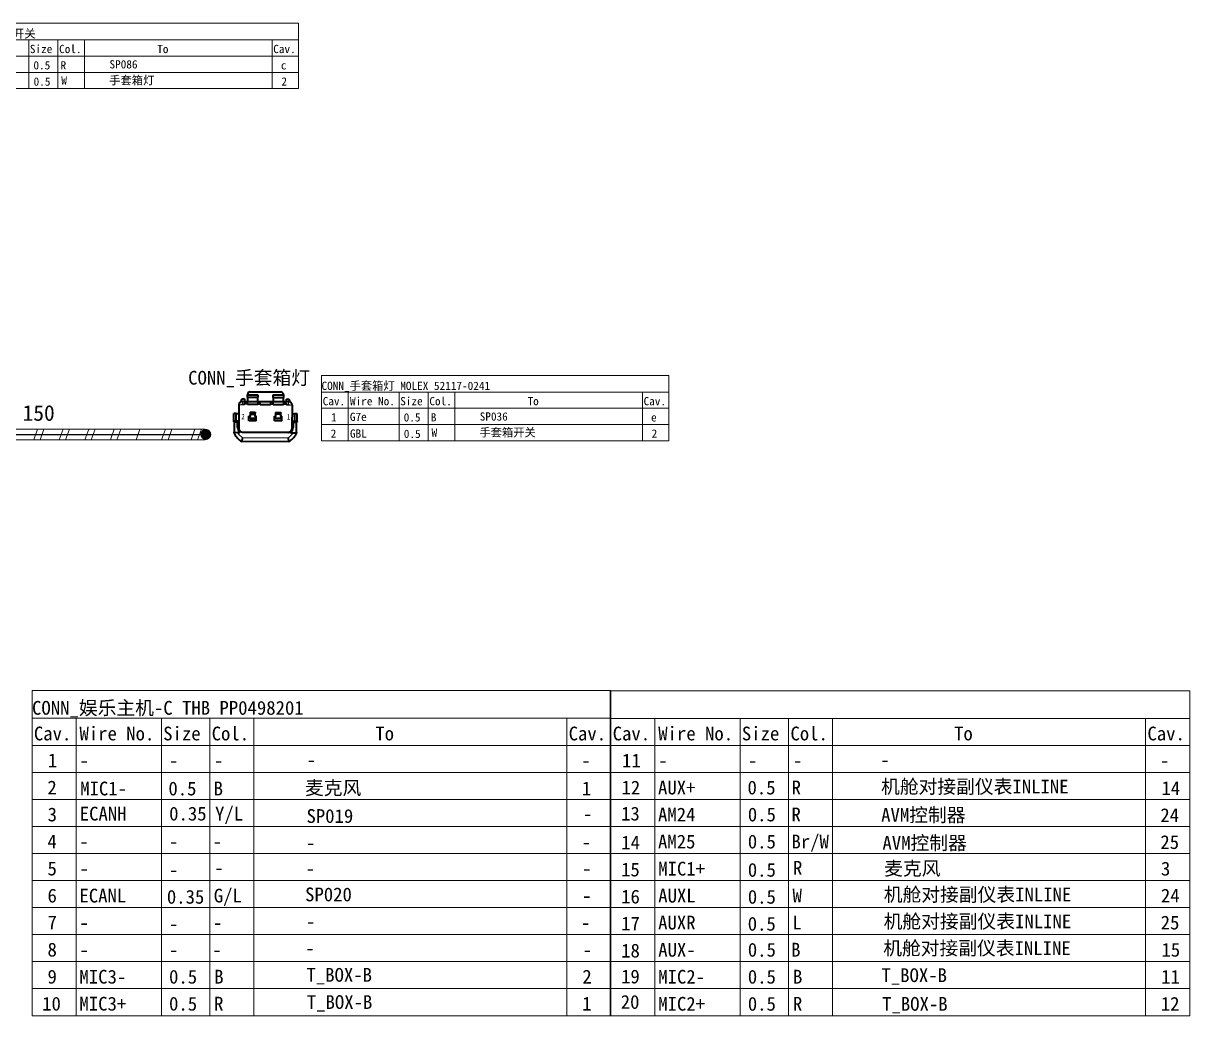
# Model space of a CAD drawing. Header units: millimetres. Extents: x 17 to 3784, y 12 to 1382.
# Drawn here: x 1261.2 to 1368.5, y 832.2 to 923.5 of the extents above; entities that cross this region are included whole.
import ezdxf

# ---------------------------------------------------------------- set-up
doc = ezdxf.new("R2010")
doc.units = ezdxf.units.MM
doc.styles.add('FangSong_GB2312_Style', font='simfang.ttf')
doc.styles.add('样式 2', font='', dxfattribs={"width": 0.75})
doc.styles.get('样式 2').set_extended_font_data('宋体')

msp = doc.modelspace()

# ---------------------------------------------------------------- hatches: boundary and pattern name
h = msp.add_hatch(color=0)
edge = h.paths.add_edge_path(flags=0)
edge.add_arc((1278.03, 885.68), 0.507, 180, 540)

# ---------------------------------------------------------------- linework, layer by layer
at = {"color": 7, "lineweight": 35, "ltscale": 0.001978}
for p, q in [((1281.87, 889.36), (1281.87, 889.33)), ((1285.16, 889.35), (1285.16, 889.31))]:
    msp.add_line(p, q, dxfattribs=at)
at = {"color": 7, "lineweight": 35, "ltscale": 0.012031}
for p, q in [((1281.87, 889.1), (1281.87, 889.33)), ((1282.81, 889.32), (1282.81, 889.1)), ((1284.22, 889.09), (1284.22, 889.32))]:
    msp.add_line(p, q, dxfattribs=at)
at = {"color": 7, "lineweight": 35, "ltscale": 0.05}
for p, q in [((1281.87, 889.33), (1282.81, 889.32)), ((1281.87, 889.1), (1282.81, 889.1)), ((1284.22, 889.09), (1285.16, 889.09))]:
    msp.add_line(p, q, dxfattribs=at)
at = {"color": 7, "lineweight": 35, "ltscale": 0.150002}
msp.add_line((1282.1, 889.6), (1284.93, 889.59), dxfattribs=at)
at = {"color": 7, "lineweight": 35, "ltscale": 0.049999}
msp.add_line((1284.22, 889.32), (1285.16, 889.31), dxfattribs=at)
at = {"color": 7, "lineweight": 35, "ltscale": 0.012025}
msp.add_line((1285.16, 889.31), (1285.16, 889.09), dxfattribs=at)
at = {"color": 7, "lineweight": 35, "ltscale": 0.114834}
msp.add_line((1281.06, 888.39), (1281.06, 886.22), dxfattribs=at)
at = {"color": 7, "lineweight": 13, "ltscale": 0.114828}
for p, q in [((1281.09, 886.23), (1281.1, 888.39)), ((1285.93, 888.37), (1285.92, 886.21))]:
    msp.add_line(p, q, dxfattribs=at)
at = {"color": 7, "lineweight": 13, "ltscale": 0.013156}
msp.add_line((1281.1, 888.39), (1281.35, 888.4), dxfattribs=at)
at = {"color": 7, "lineweight": 35, "ltscale": 0.001576}
msp.add_line((1281.25, 888.68), (1281.25, 888.71), dxfattribs=at)
at = {"color": 7, "lineweight": 13, "ltscale": 0.001659}
for p, q in [((1281.39, 888.71), (1281.39, 888.68)), ((1285.63, 888.67), (1285.63, 888.7))]:
    msp.add_line(p, q, dxfattribs=at)
at = {"color": 7, "lineweight": 35, "ltscale": 0.224999}
for p, q in [((1281.39, 888.71), (1285.63, 888.7)), ((1281.38, 885.88), (1285.62, 885.86))]:
    msp.add_line(p, q, dxfattribs=at)
at = {"color": 7, "lineweight": 13, "ltscale": 0.224999}
for p, q in [((1281.39, 888.68), (1285.63, 888.67)), ((1285.62, 885.92), (1281.38, 885.93))]:
    msp.add_line(p, q, dxfattribs=at)
at = {"color": 7, "lineweight": 13, "ltscale": 0.012331}
for p, q in [((1281.39, 888.45), (1281.39, 888.68)), ((1285.63, 888.67), (1285.63, 888.43))]:
    msp.add_line(p, q, dxfattribs=at)
at = {"color": 7, "lineweight": 35, "ltscale": 0.010022}
msp.add_line((1281.39, 888.45), (1281.58, 888.45), dxfattribs=at)
at = {"color": 7, "lineweight": 35, "ltscale": 0.005}
for p, q in [((1281.49, 888.94), (1281.58, 888.94)), ((1282.66, 887.36), (1282.57, 887.36)), ((1282.57, 887.35), (1282.66, 887.35)), ((1285.02, 887.35), (1284.92, 887.35)), ((1285.02, 887.34), (1284.92, 887.34))]:
    msp.add_line(p, q, dxfattribs=at)
at = {"color": 7, "lineweight": 35, "ltscale": 0.012083}
msp.add_line((1281.58, 888.94), (1281.58, 888.71), dxfattribs=at)
at = {"color": 7, "lineweight": 13, "ltscale": 0.007088}
msp.add_line((1281.72, 888.58), (1281.72, 888.45), dxfattribs=at)
at = {"color": 7, "lineweight": 35, "ltscale": 0.007499}
msp.add_line((1281.87, 888.58), (1281.72, 888.58), dxfattribs=at)
at = {"color": 7, "lineweight": 13, "ltscale": 0.0075}
for p, q in [((1281.72, 888.45), (1281.86, 888.44)), ((1285.16, 888.43), (1285.3, 888.43))]:
    msp.add_line(p, q, dxfattribs=at)
at = {"color": 7, "lineweight": 35, "ltscale": 0.007088}
for p, q in [((1281.86, 888.44), (1281.87, 888.58)), ((1282.81, 888.57), (1282.81, 888.44)), ((1284.22, 888.44), (1284.22, 888.57)), ((1285.16, 888.57), (1285.16, 888.43))]:
    msp.add_line(p, q, dxfattribs=at)
at = {"color": 7, "lineweight": 35, "ltscale": 0.050001}
for p, q in [((1281.86, 888.45), (1282.81, 888.45)), ((1283.04, 888.44), (1283.98, 888.44)), ((1284.22, 888.44), (1285.16, 888.44))]:
    msp.add_line(p, q, dxfattribs=at)
at = {"color": 7, "lineweight": 35, "ltscale": 0.020548}
for p, q in [((1281.87, 889.1), (1281.87, 888.71)), ((1282.81, 888.71), (1282.81, 889.1)), ((1284.22, 889.09), (1284.22, 888.7)), ((1285.16, 888.7), (1285.16, 889.09))]:
    msp.add_line(p, q, dxfattribs=at)
at = {"color": 7, "lineweight": 35, "ltscale": 0.012501}
msp.add_line((1283.04, 888.57), (1282.81, 888.57), dxfattribs=at)
at = {"color": 7, "lineweight": 13, "ltscale": 0.012499}
msp.add_line((1282.81, 888.44), (1283.04, 888.44), dxfattribs=at)
at = {"color": 7, "lineweight": 35, "ltscale": 0.007093}
for p, q in [((1283.04, 888.44), (1283.04, 888.57)), ((1283.98, 888.57), (1283.98, 888.44))]:
    msp.add_line(p, q, dxfattribs=at)
at = {"color": 7, "lineweight": 35, "ltscale": 0.012498}
msp.add_line((1284.22, 888.57), (1283.98, 888.57), dxfattribs=at)
at = {"color": 7, "lineweight": 13, "ltscale": 0.012501}
msp.add_line((1283.98, 888.44), (1284.22, 888.44), dxfattribs=at)
at = {"color": 7, "lineweight": 35, "ltscale": 0.007501}
msp.add_line((1285.3, 888.57), (1285.16, 888.57), dxfattribs=at)
at = {"color": 7, "lineweight": 13, "ltscale": 0.007093}
msp.add_line((1285.3, 888.43), (1285.3, 888.57), dxfattribs=at)
at = {"color": 7, "lineweight": 35, "ltscale": 0.012088}
msp.add_line((1285.44, 888.7), (1285.45, 888.93), dxfattribs=at)
at = {"color": 7, "lineweight": 35, "ltscale": 0.01003}
msp.add_line((1285.44, 888.44), (1285.63, 888.43), dxfattribs=at)
at = {"color": 7, "lineweight": 35, "ltscale": 0.004999}
msp.add_line((1285.45, 888.93), (1285.54, 888.93), dxfattribs=at)
at = {"color": 7, "lineweight": 13, "ltscale": 0.013159}
msp.add_line((1285.68, 888.38), (1285.93, 888.37), dxfattribs=at)
at = {"color": 7, "lineweight": 35, "ltscale": 0.001588}
msp.add_line((1285.77, 888.7), (1285.77, 888.67), dxfattribs=at)
at = {"color": 7, "lineweight": 35, "ltscale": 0.114828}
for p, q in [((1285.96, 888.37), (1285.95, 886.2)), ((1285.96, 888.35), (1285.95, 886.19))]:
    msp.add_line(p, q, dxfattribs=at)
at = {"color": 7, "lineweight": 35, "ltscale": 0.037441}
msp.add_line((1280.59, 887.59), (1280.59, 886.88), dxfattribs=at)
at = {"color": 7, "lineweight": 35, "ltscale": 0.037446}
for p, q in [((1280.82, 886.9), (1280.83, 887.6)), ((1286.19, 887.58), (1286.19, 886.88)), ((1286.43, 886.86), (1286.43, 887.57))]:
    msp.add_line(p, q, dxfattribs=at)
at = {"color": 7, "lineweight": 35, "ltscale": 0.012518}
msp.add_line((1280.83, 887.6), (1281.06, 887.61), dxfattribs=at)
at = {"color": 7, "lineweight": 35, "ltscale": 0.022462}
for p, q in [((1282, 886.94), (1282, 887.36)), ((1282.66, 886.94), (1282.66, 887.36)), ((1284.35, 886.93), (1284.36, 887.35)), ((1285.01, 886.93), (1285.02, 887.35))]:
    msp.add_line(p, q, dxfattribs=at)
at = {"color": 7, "lineweight": 35, "ltscale": 0.005001}
for p, q in [((1282, 887.36), (1282.1, 887.36)), ((1282, 887.35), (1282.1, 887.35)), ((1284.36, 887.35), (1284.45, 887.35)), ((1284.45, 887.34), (1284.36, 887.34))]:
    msp.add_line(p, q, dxfattribs=at)
at = {"color": 7, "lineweight": 35, "ltscale": 0.005005}
for p, q in [((1282.1, 887.35), (1282, 887.35)), ((1284.45, 887.34), (1284.36, 887.34))]:
    msp.add_line(p, q, dxfattribs=at)
at = {"color": 7, "lineweight": 35, "ltscale": 0.024999}
for p, q in [((1282.1, 887.72), (1282.57, 887.72)), ((1282.1, 887.54), (1282.57, 887.54)), ((1282.1, 887.14), (1282.57, 887.14)), ((1284.45, 887.71), (1284.92, 887.71)), ((1284.92, 887.53), (1284.45, 887.53)), ((1284.92, 887.13), (1284.45, 887.14)), ((1285.96, 886.81), (1286.43, 886.8))]:
    msp.add_line(p, q, dxfattribs=at)
at = {"color": 7, "lineweight": 35, "ltscale": 0.004995}
for p, q in [((1282.1, 887.72), (1282.1, 887.63)), ((1284.45, 887.71), (1284.45, 887.62)), ((1285.02, 887.34), (1284.92, 887.34))]:
    msp.add_line(p, q, dxfattribs=at)
at = {"color": 7, "lineweight": 35, "ltscale": 0.014353}
for p, q in [((1282.1, 887.63), (1282.1, 887.36)), ((1282.57, 887.36), (1282.57, 887.63)), ((1284.45, 887.62), (1284.45, 887.35)), ((1284.92, 887.35), (1284.92, 887.62))]:
    msp.add_line(p, q, dxfattribs=at)
at = {"color": 7, "lineweight": 35, "ltscale": 0.000682759}
for p, q in [((1282.1, 887.36), (1282.1, 887.35)), ((1282.57, 887.35), (1282.57, 887.36)), ((1284.45, 887.35), (1284.45, 887.34)), ((1284.92, 887.34), (1284.92, 887.35))]:
    msp.add_line(p, q, dxfattribs=at)
at = {"color": 7, "lineweight": 35, "ltscale": 0.000134173}
for p, q in [((1282.1, 887.35), (1282.1, 887.35)), ((1284.45, 887.34), (1284.45, 887.34)), ((1284.92, 887.34), (1284.92, 887.34))]:
    msp.add_line(p, q, dxfattribs=at)
at = {"color": 7, "lineweight": 35, "ltscale": 0.010258}
for p, q in [((1282.1, 887.15), (1282.1, 887.35)), ((1282.57, 887.35), (1282.57, 887.15)), ((1284.45, 887.14), (1284.45, 887.34)), ((1284.92, 887.34), (1284.92, 887.14))]:
    msp.add_line(p, q, dxfattribs=at)
at = {"color": 7, "lineweight": 35, "ltscale": 0.000478582}
for p, q in [((1282.1, 887.14), (1282.1, 887.15)), ((1284.45, 887.14), (1284.45, 887.14))]:
    msp.add_line(p, q, dxfattribs=at)
at = {"color": 7, "lineweight": 35, "ltscale": 0.025}
for p, q in [((1282.57, 887.15), (1282.1, 887.15)), ((1284.92, 887.14), (1284.45, 887.14)), ((1280.59, 886.83), (1281.06, 886.82))]:
    msp.add_line(p, q, dxfattribs=at)
at = {"color": 7, "lineweight": 35, "ltscale": 0.004989}
for p, q in [((1282.57, 887.72), (1282.57, 887.63)), ((1284.92, 887.71), (1284.92, 887.62))]:
    msp.add_line(p, q, dxfattribs=at)
at = {"color": 7, "lineweight": 35, "ltscale": 0.00013395}
msp.add_line((1282.57, 887.35), (1282.57, 887.35), dxfattribs=at)
at = {"color": 7, "lineweight": 35, "ltscale": 0.004996}
msp.add_line((1282.57, 887.35), (1282.66, 887.34), dxfattribs=at)
at = {"color": 7, "lineweight": 35, "ltscale": 0.00047836}
for p, q in [((1282.57, 887.14), (1282.57, 887.15)), ((1284.92, 887.13), (1284.92, 887.14))]:
    msp.add_line(p, q, dxfattribs=at)
at = {"color": 7, "lineweight": 35, "ltscale": 0.025001}
msp.add_line((1284.45, 887.62), (1284.92, 887.62), dxfattribs=at)
at = {"color": 7, "lineweight": 35, "ltscale": 0.012521}
msp.add_line((1285.96, 887.6), (1286.19, 887.58), dxfattribs=at)
msp.add_line((1277.96, 886.16), (1277.96, 885.18))
at = {"color": 7, "lineweight": 35, "ltscale": 0.003139}
for p, q in [((1280.59, 886.88), (1280.59, 886.83)), ((1286.43, 886.86), (1286.43, 886.8))]:
    msp.add_line(p, q, dxfattribs=at)
at = {"color": 7, "lineweight": 35, "ltscale": 0.049535}
for p, q in [((1280.63, 886.83), (1280.63, 885.89)), ((1286.38, 885.87), (1286.38, 886.8))]:
    msp.add_line(p, q, dxfattribs=at)
at = {"color": 7, "lineweight": 35, "ltscale": 0.012517}
msp.add_line((1281.06, 886.91), (1280.82, 886.9), dxfattribs=at)
at = {"color": 7, "lineweight": 35, "ltscale": 0.023865}
msp.add_line((1280.92, 886.82), (1280.92, 886.38), dxfattribs=at)
at = {"color": 7, "lineweight": 35, "ltscale": 0.000548587}
msp.add_line((1280.92, 886.38), (1280.92, 886.36), dxfattribs=at)
at = {"color": 7, "lineweight": 35, "ltscale": 0.007494}
msp.add_line((1281.06, 886.37), (1280.92, 886.38), dxfattribs=at)
at = {"color": 7, "lineweight": 35, "ltscale": 0.000586732}
msp.add_line((1281.06, 886.22), (1281.06, 886.21), dxfattribs=at)
at = {"color": 7, "lineweight": 35, "ltscale": 0.035}
for p, q in [((1282.66, 886.94), (1282, 886.94)), ((1285.01, 886.93), (1284.35, 886.93))]:
    msp.add_line(p, q, dxfattribs=at)
at = {"color": 7, "lineweight": 13, "ltscale": 0.023865}
msp.add_line((1285.96, 886.8), (1285.95, 886.35), dxfattribs=at)
at = {"color": 7, "lineweight": 35, "ltscale": 0.007505}
msp.add_line((1286.09, 886.36), (1285.95, 886.36), dxfattribs=at)
at = {"color": 7, "lineweight": 35, "ltscale": 0.01252}
msp.add_line((1286.19, 886.88), (1285.96, 886.89), dxfattribs=at)
at = {"color": 7, "lineweight": 35, "ltscale": 0.000140015}
msp.add_line((1285.96, 886.81), (1285.96, 886.8), dxfattribs=at)
at = {"color": 7, "lineweight": 35, "ltscale": 0.024408}
msp.add_line((1286.09, 886.35), (1286.1, 886.81), dxfattribs=at)
at = {"color": 7, "lineweight": 35, "ltscale": 0.00054275}
msp.add_line((1286.09, 886.35), (1286.09, 886.36), dxfattribs=at)
at = {"color": 7, "lineweight": 35, "ltscale": 0.005456}
for p, q in [((1280.63, 885.79), (1280.63, 885.89)), ((1286.38, 885.87), (1286.38, 885.77))]:
    msp.add_line(p, q, dxfattribs=at)
at = {"color": 7, "lineweight": 35, "ltscale": 0.00587}
for p, q in [((1280.67, 885.84), (1280.67, 885.73)), ((1286.34, 885.71), (1286.34, 885.82))]:
    msp.add_line(p, q, dxfattribs=at)
at = {"color": 7, "lineweight": 35, "ltscale": 0.012248}
msp.add_line((1280.94, 885.85), (1281.17, 885.85), dxfattribs=at)
at = {"color": 7, "lineweight": 35, "ltscale": 0.005865}
for p, q in [((1281.33, 885.02), (1281.33, 885.13)), ((1285.67, 885.11), (1285.67, 885))]:
    msp.add_line(p, q, dxfattribs=at)
at = {"color": 7, "lineweight": 35, "ltscale": 0.230357}
msp.add_line((1285.67, 885), (1281.33, 885.02), dxfattribs=at)
at = {"color": 7, "lineweight": 13, "ltscale": 0.002054}
msp.add_line((1281.38, 885.93), (1281.38, 885.89), dxfattribs=at)
at = {"color": 7, "lineweight": 13, "ltscale": 0.000714398}
for p, q in [((1281.38, 885.89), (1281.38, 885.88)), ((1285.62, 885.86), (1285.62, 885.88))]:
    msp.add_line(p, q, dxfattribs=at)
at = {"color": 7, "lineweight": 35, "ltscale": 0.225001}
msp.add_line((1281.38, 885.89), (1285.62, 885.88), dxfattribs=at)
at = {"color": 7, "lineweight": 13, "ltscale": 0.222979}
msp.add_line((1285.6, 885.36), (1281.4, 885.38), dxfattribs=at)
at = {"color": 7, "lineweight": 13, "ltscale": 0.002048}
msp.add_line((1285.62, 885.88), (1285.62, 885.92), dxfattribs=at)
at = {"color": 7, "lineweight": 35, "ltscale": 0.012246}
msp.add_line((1285.83, 885.83), (1286.06, 885.83), dxfattribs=at)
at = {"color": 0, "linetype": 'Continuous', "lineweight": 13}
for points in [[(1254.62, 923.49), (1286.56, 923.49)], [(1286.56, 923.49), (1286.56, 917.49)], [(1254.62, 921.96), (1286.56, 921.96)], [(1261.76, 921.96), (1261.76, 917.49)], [(1264.43, 921.96), (1264.43, 917.49)], [(1266.87, 921.96), (1266.87, 917.49)], [(1284.13, 921.96), (1284.13, 917.49)], [(1254.62, 920.47), (1286.56, 920.47)], [(1254.62, 918.98), (1286.56, 918.98)], [(1254.62, 917.49), (1286.56, 917.49)], [(1288.67, 891.1), (1320.62, 891.1)], [(1288.67, 891.1), (1288.67, 885.1)], [(1320.62, 891.1), (1320.62, 885.1)], [(1288.67, 889.57), (1320.62, 889.57)], [(1291.11, 889.57), (1291.11, 885.1)], [(1295.82, 889.57), (1295.82, 885.1)], [(1298.48, 889.57), (1298.48, 885.1)], [(1300.92, 889.57), (1300.92, 885.1)], [(1318.18, 889.57), (1318.18, 885.1)], [(1288.67, 888.08), (1320.62, 888.08)], [(1288.67, 886.59), (1320.62, 886.59)], [(1288.67, 885.1), (1320.62, 885.1)]]:
    msp.add_lwpolyline(points, dxfattribs=at)
at = {"color": 7, "linetype": 'Continuous', "lineweight": 0}
for points in [[(1259.14, 886.16), (1261.49, 886.16)], [(1261.49, 886.16), (1263.85, 886.16)], [(1262.55, 886.16), (1262.2, 885.18)], [(1263.14, 886.16), (1262.79, 885.18)], [(1263.85, 886.16), (1266.2, 886.16)], [(1264.9, 886.16), (1264.55, 885.18)], [(1265.49, 886.16), (1265.14, 885.18)], [(1266.2, 886.16), (1268.55, 886.16)], [(1267.26, 886.16), (1266.91, 885.18)], [(1267.85, 886.16), (1267.49, 885.18)], [(1268.55, 886.16), (1270.91, 886.16)], [(1269.61, 886.16), (1269.26, 885.18)], [(1270.2, 886.16), (1269.85, 885.18)], [(1270.91, 886.16), (1273.26, 886.16)], [(1271.97, 886.16), (1271.61, 885.18)], [(1273.26, 886.16), (1275.62, 886.16)], [(1274.32, 886.16), (1273.97, 885.18)], [(1274.91, 886.16), (1274.56, 885.18)], [(1275.62, 886.16), (1277.97, 886.16)], [(1276.68, 885.19), (1277.03, 886.17)], [(1277.27, 885.19), (1277.62, 886.17)], [(1261.49, 885.18), (1259.14, 885.18)], [(1263.85, 885.18), (1261.49, 885.18)], [(1266.2, 885.18), (1263.85, 885.18)], [(1268.55, 885.18), (1266.2, 885.18)], [(1270.91, 885.18), (1268.55, 885.18)], [(1273.26, 885.18), (1270.91, 885.18)], [(1275.62, 885.18), (1273.26, 885.18)], [(1277.97, 885.18), (1275.62, 885.18)]]:
    msp.add_lwpolyline(points, dxfattribs=at)
at = {"color": 7, "linetype": 'Continuous', "lineweight": 25}
msp.add_lwpolyline([(1251.32, 885.67), (1277.94, 885.67)], dxfattribs=at)
at = {"color": 7, "linetype": 'Continuous', "lineweight": 13}
for points in [[(1275.62, 885.67), (1252.11, 885.67)], [(1262.05, 862.12), (1315.29, 862.12)], [(1262.05, 862.12), (1262.05, 832.22)], [(1315.23, 862.09), (1315.23, 832.22)], [(1315.28, 862.11), (1368.52, 862.11)], [(1315.28, 862.1), (1315.28, 832.22)], [(1368.52, 862.11), (1368.52, 832.22)], [(1262.05, 859.57), (1315.29, 859.57)], [(1266.11, 859.57), (1266.11, 832.22)], [(1273.95, 859.57), (1273.95, 832.22)], [(1278.4, 859.57), (1278.4, 832.22)], [(1282.46, 859.57), (1282.46, 832.22)], [(1311.23, 859.57), (1311.23, 832.22)], [(1315.28, 859.56), (1368.52, 859.56)], [(1319.33, 859.56), (1319.33, 832.22)], [(1327.18, 859.56), (1327.18, 832.22)], [(1331.63, 859.56), (1331.63, 832.22)], [(1335.68, 859.56), (1335.68, 832.22)], [(1364.46, 859.56), (1364.46, 832.22)], [(1262.05, 857.08), (1315.29, 857.08)], [(1315.28, 857.08), (1368.52, 857.08)], [(1262.05, 854.59), (1315.29, 854.59)], [(1315.28, 854.59), (1368.52, 854.59)], [(1262.05, 852.11), (1315.29, 852.11)], [(1315.28, 852.1), (1368.52, 852.1)], [(1262.05, 849.62), (1315.29, 849.62)], [(1315.28, 849.62), (1368.52, 849.62)], [(1262.05, 847.14), (1315.29, 847.14)], [(1315.28, 847.13), (1368.52, 847.13)], [(1262.05, 844.65), (1315.29, 844.65)], [(1315.28, 844.65), (1368.52, 844.65)], [(1262.05, 842.17), (1315.29, 842.17)], [(1315.28, 842.16), (1368.52, 842.16)], [(1262.05, 839.68), (1315.29, 839.68)], [(1315.28, 839.68), (1368.52, 839.68)], [(1262.05, 837.2), (1315.29, 837.2)], [(1315.28, 837.19), (1368.52, 837.19)], [(1262.05, 834.71), (1315.29, 834.71)], [(1315.28, 834.71), (1368.52, 834.71)], [(1262.05, 832.22), (1315.29, 832.22)], [(1315.28, 832.22), (1368.52, 832.22)]]:
    msp.add_lwpolyline(points, dxfattribs=at)
at = {"color": 7, "lineweight": 35}
for points in [[(1280.94, 885.85), (1280.68, 885.84), (1280.67, 885.84), (1280.67, 885.84), (1280.67, 885.84), (1280.67, 885.84)], [(1286.06, 885.83), (1286.32, 885.82), (1286.34, 885.82), (1286.34, 885.82), (1286.34, 885.82), (1286.34, 885.82)]]:
    msp.add_lwpolyline(points, dxfattribs=at)
for centre, radius, start, end in [((1281.39, 888.38), 0.329, 89.7502, 179.75), ((1281.49, 888.71), 0.233, 88.9685, 178.9522), ((1281.72, 888.44), 0.141, 89.786, 179.786), ((1285.3, 888.42), 0.141, 359.786, 89.786), ((1285.54, 888.69), 0.233, 0.6164, 90.605), ((1285.63, 888.37), 0.329, 359.8217, 89.8218), ((1281.39, 886.22), 0.329, 179.8217, 269.8218), ((1281.39, 886.21), 0.329, 179.8217, 269.8218), ((1285.62, 886.21), 0.329, 269.7502, 359.75), ((1285.62, 886.19), 0.329, 269.7502, 359.75), ((1285.37, 884.1), 4.16, 162.1971, 165.7405), ((1281.62, 884.11), 4.18, 13.8384, 17.3724)]:
    msp.add_arc(centre, radius, start, end, dxfattribs=at)
for centre, major_axis, ratio, start_param, end_param in [((1282.1, 889.36), (0.235, -0.001), 0.998509, 1.569848, 3.140645), ((1284.93, 889.35), (0.235, -0.001), 0.998509, 6.282237, 7.853034), ((1281.39, 888.4), (0.0471, -0.0001), 0.998509, 1.569848, 3.140645), ((1285.63, 888.39), (0.0471, -0.0001), 0.998509, 6.282237, 7.853034), ((1280.83, 887.59), (-0.235, 0.001), 0.054594, 4.712441, 6.283237), ((1286.19, 887.57), (0.235, -0.001), 0.054594, 0.000052, 1.570848), ((1280.82, 886.88), (-0.235, 0.001), 0.054594, 4.712441, 6.283237), ((1282.33, 886.74), (1.46, 0), 0.998509, 3.395332, 3.800374), ((1284.68, 886.73), (1.46, 0), 0.998509, 5.622508, 6.027549), ((1286.19, 886.86), (-0.235, 0.001), 0.054594, 3.141644, 4.712441), ((1280.87, 885.79), (-0.235, 0.001), 0.054594, 0.000052, 0.570458), ((1282.33, 886.61), (-1.88, 0.01), 0.998509, 0.494016, 1.015037), ((1284.68, 886.6), (-1.88, 0.01), 0.998509, 2.124659, 2.645681), ((1286.14, 885.77), (-0.235, 0.001), 0.054594, 2.569646, 3.141644)]:
    msp.add_ellipse(centre, major_axis=major_axis, ratio=ratio, start_param=start_param, end_param=end_param, dxfattribs=at)
at = {"color": 7, "lineweight": 13}
for centre, major_axis, ratio, start_param, end_param in [((1281.15, 888.39), (0.0848, -0.0004), 0.054594, 2.199644, 3.141644), ((1281.39, 888.39), (-0.295, 0.001), 0.998509, 4.711441, 6.282237), ((1281.72, 888.44), (0.141, -0.001), 0.054594, 1.570848, 3.141644), ((1285.3, 888.42), (0.141, -0.001), 0.054594, 0.000052, 1.570848), ((1285.63, 888.37), (-0.295, 0.001), 0.998509, 3.140645, 4.711441), ((1285.88, 888.37), (0.0848, -0.0004), 0.054594, 0.000052, 0.942052), ((1281.14, 886.22), (-0.0848, 0.0004), 0.054594, 5.341237, 6.283237), ((1285.87, 886.21), (-0.0848, 0.0004), 0.054594, 3.141644, 4.083645), ((1282.33, 886.74), (1.65, 0), 0.998509, 3.71448, 4.117196), ((1284.68, 886.73), (1.65, 0), 0.998509, 5.305686, 5.708402)]:
    msp.add_ellipse(centre, major_axis=major_axis, ratio=ratio, start_param=start_param, end_param=end_param, dxfattribs=at)

# ---------------------------------------------------------------- texts
at = {"color": 0, "linetype": 'Continuous', "style": 'FangSong_GB2312_Style'}
for s, height, p in [('CONN_手套箱开关 ', 0.7593, (1254.62, 922.16)), ('Size', 0.759, (1261.85, 920.75)), ('Col.', 0.759, (1264.54, 920.75)), ('To', 0.759, (1273.56, 920.75)), ('Cav.', 0.759, (1284.23, 920.75)), ('CONN_手套箱灯', 1.265, (1276.41, 890.26)), ('CONN_手套箱灯 MOLEX 52117-0241 ', 0.7593, (1288.67, 889.77)), ('Cav.', 0.759, (1288.78, 888.36)), ('Wire No.', 0.759, (1291.29, 888.36)), ('Size', 0.759, (1295.91, 888.36)), ('Col.', 0.759, (1298.59, 888.36)), ('To', 0.759, (1307.62, 888.36)), ('Cav.', 0.759, (1318.29, 888.36)), ('1', 0.759, (1289.55, 886.87)), ('2', 0.759, (1289.52, 885.38))]:
    msp.add_text(s, height=height, dxfattribs=at).set_placement(p)
at = {"color": 1, "linetype": 'Continuous', "style": 'FangSong_GB2312_Style'}
for s, p in [('0.5', (1262.18, 919.25)), ('R', (1264.67, 919.25)), ('SP086', (1269.17, 919.34)), ('c', (1284.93, 919.25)), ('0.5', (1262.19, 917.75)), ('W', (1264.74, 917.85)), ('手套箱灯', (1269.15, 917.87)), ('2', (1284.98, 917.76)), ('G7e', (1291.28, 886.92)), ('0.5', (1296.23, 886.87)), ('B', (1298.72, 886.87)), ('SP036', (1303.22, 886.95)), ('e', (1318.98, 886.87)), ('GBL', (1291.29, 885.38)), ('0.5', (1296.24, 885.36)), ('W', (1298.79, 885.47)), ('手套箱开关', (1303.2, 885.48)), ('2', (1319.03, 885.38))]:
    msp.add_text(s, height=0.759, dxfattribs=at).set_placement(p)
at = {"color": 7, "linetype": 'Continuous', "style": 'FangSong_GB2312_Style'}
for s, height, p in [('150', 1.447, (1261.18, 886.93)), ('CONN_娱乐主机-C THB PP0498201', 1.2655, (1262.05, 859.9)), ('Cav.', 1.265, (1262.22, 857.54)), ('Wire No.', 1.265, (1266.41, 857.54)), ('Size', 1.265, (1274.11, 857.54)), ('Col.', 1.265, (1278.57, 857.54)), ('To', 1.265, (1293.62, 857.54)), ('Cav.', 1.265, (1311.4, 857.54)), ('Cav.', 1.265, (1315.45, 857.54)), ('Wire No.', 1.265, (1319.64, 857.54)), ('Size', 1.265, (1327.33, 857.54)), ('Col.', 1.265, (1331.8, 857.54)), ('To', 1.265, (1346.85, 857.54)), ('Cav.', 1.265, (1364.63, 857.54)), ('1', 1.27, (1263.51, 855.06)), ('11', 1.265, (1316.31, 855.05)), ('-', 1.27, (1266.41, 855.06)), ('-', 1.27, (1274.65, 855.06)), ('-', 1.27, (1278.79, 855.06)), ('-', 1.27, (1287.31, 855.13)), ('-', 1.27, (1312.56, 855.06)), ('-', 1.27, (1319.64, 855.05)), ('-', 1.27, (1327.88, 855.05)), ('-', 1.27, (1332.02, 855.05)), ('-', 1.27, (1340.07, 855.13)), ('-', 1.27, (1365.79, 855.05)), ('麦克风', 1.265, (1287.15, 852.54)), ('机舱对接副仪表INLINE', 1.2655, (1340.13, 852.66)), ('2', 1.27, (1263.46, 852.57)), ('MIC1-', 1.265, (1266.48, 852.48)), ('0.5', 1.265, (1274.59, 852.48)), ('B', 1.27, (1278.75, 852.48)), ('1', 1.27, (1312.61, 852.48)), ('12', 1.265, (1316.26, 852.57)), ('AUX+', 1.265, (1319.62, 852.57)), ('0.5', 1.265, (1327.85, 852.57)), ('R', 1.27, (1331.9, 852.57)), ('14', 1.265, (1365.92, 852.52)), ('3', 1.27, (1263.48, 850.09)), ('ECANH ', 1.265, (1266.44, 850.17)), ('0.35', 1.265, (1274.66, 850.17)), ('Y/L', 1.265, (1278.88, 850.17)), ('SP019', 1.265, (1287.29, 849.95)), ('-', 1.27, (1312.73, 850.17)), ('13', 1.265, (1316.22, 850.17)), ('AM24', 1.265, (1319.62, 850.09)), ('0.5', 1.265, (1327.88, 850.09)), ('R', 1.27, (1331.89, 850.09)), ('AVM控制器', 1.265, (1340.14, 850.05)), ('24', 1.265, (1365.82, 850.03)), ('4', 1.27, (1263.46, 847.6)), ('14', 1.265, (1316.24, 847.51)), ('AM25', 1.265, (1319.62, 847.6)), ('0.5', 1.265, (1327.88, 847.6)), ('Br/W', 1.265, (1331.89, 847.6)), ('AVM控制器', 1.265, (1340.26, 847.48)), ('25', 1.265, (1365.82, 847.55)), ('-', 1.27, (1266.39, 847.61)), ('-', 1.27, (1274.65, 847.61)), ('-', 1.27, (1278.66, 847.61)), ('-', 1.27, (1287.23, 847.48)), ('-', 1.27, (1312.59, 847.55)), ('5', 1.27, (1263.47, 845.12)), ('MIC1+', 1.265, (1319.64, 845.11)), ('R', 1.27, (1332.03, 845.18)), ('麦克风', 1.265, (1340.42, 845.13)), ('3', 1.27, (1365.87, 845.11)), ('-', 1.27, (1266.41, 845.12)), ('-', 1.27, (1274.65, 845.01)), ('-', 1.27, (1278.8, 845.18)), ('-', 1.27, (1287.2, 845.14)), ('-', 1.27, (1312.64, 845.12)), ('15', 1.265, (1316.22, 845.03)), ('0.5', 1.265, (1327.88, 845)), ('6', 1.27, (1263.47, 842.63)), ('ECANL', 1.265, (1266.41, 842.63)), ('0.35', 1.265, (1274.45, 842.52)), ('G/L', 1.265, (1278.76, 842.63)), ('SP020', 1.265, (1287.16, 842.74)), ('-', 1.27, (1312.64, 842.63)), ('16', 1.265, (1316.23, 842.54)), ('AUXL', 1.265, (1319.64, 842.63)), ('0.5', 1.265, (1327.88, 842.52)), ('W', 1.27, (1331.99, 842.63)), ('机舱对接副仪表INLINE', 1.2655, (1340.38, 842.73)), ('24', 1.265, (1365.87, 842.63)), ('7', 1.27, (1263.47, 840.15)), ('17', 1.265, (1316.23, 840.06)), ('AUXR', 1.265, (1319.63, 840.15)), ('0.5', 1.265, (1327.87, 840.04)), ('L', 1.27, (1331.97, 840.15)), ('机舱对接副仪表INLINE', 1.2655, (1340.37, 840.26)), ('25', 1.265, (1365.85, 840.15)), ('-', 1.27, (1266.41, 840.15)), ('-', 1.27, (1274.65, 840.04)), ('-', 1.27, (1278.69, 840.15)), ('-', 1.27, (1287.25, 840.25)), ('-', 1.27, (1312.54, 840.15)), ('8', 1.27, (1263.47, 837.66)), ('AUX-', 1.265, (1319.64, 837.65)), ('0.5', 1.265, (1327.88, 837.65)), ('B', 1.27, (1331.86, 837.65)), ('机舱对接副仪表INLINE', 1.2655, (1340.33, 837.8)), ('15', 1.265, (1365.92, 837.65)), ('-', 1.27, (1266.41, 837.66)), ('-', 1.27, (1274.65, 837.66)), ('-', 1.27, (1278.63, 837.66)), ('-', 1.27, (1287.19, 837.8)), ('-', 1.27, (1312.69, 837.66)), ('18', 1.265, (1316.23, 837.57)), ('9', 1.27, (1263.47, 835.17)), ('MIC3-', 1.265, (1266.41, 835.17)), ('0.5', 1.265, (1274.65, 835.17)), ('B', 1.27, (1278.8, 835.17)), ('T_BOX-B', 1.265, (1287.29, 835.34)), ('2', 1.27, (1312.66, 835.17)), ('19', 1.265, (1316.22, 835.19)), ('MIC2-', 1.265, (1319.64, 835.17)), ('0.5', 1.265, (1327.88, 835.17)), ('B', 1.27, (1332.03, 835.17)), ('T_BOX-B', 1.265, (1340.17, 835.31)), ('11', 1.265, (1365.89, 835.17)), ('10', 1.265, (1262.98, 832.69)), ('MIC3+', 1.265, (1266.41, 832.69)), ('0.5', 1.265, (1274.65, 832.69)), ('R', 1.27, (1278.79, 832.69)), ('T_BOX-B', 1.265, (1287.32, 832.84)), ('1', 1.27, (1312.64, 832.69)), ('20', 1.265, (1316.19, 832.85)), ('MIC2+', 1.265, (1319.64, 832.68)), ('0.5', 1.265, (1327.88, 832.68)), ('R', 1.27, (1332.02, 832.68)), ('T_BOX-B', 1.265, (1340.23, 832.67)), ('12', 1.265, (1365.86, 832.68))]:
    msp.add_text(s, height=height, dxfattribs=at).set_placement(p)
at = {"color": 0, "char_height": 0.506, "width": 1.8176, "attachment_point": 1, "style": '样式 2'}
for s, insert in [('2', (1281.3, 887.58)), ('1', (1285.49, 887.55))]:
    msp.add_mtext(s, dxfattribs=dict(at, insert=insert))

doc.saveas('drawing.dxf')
